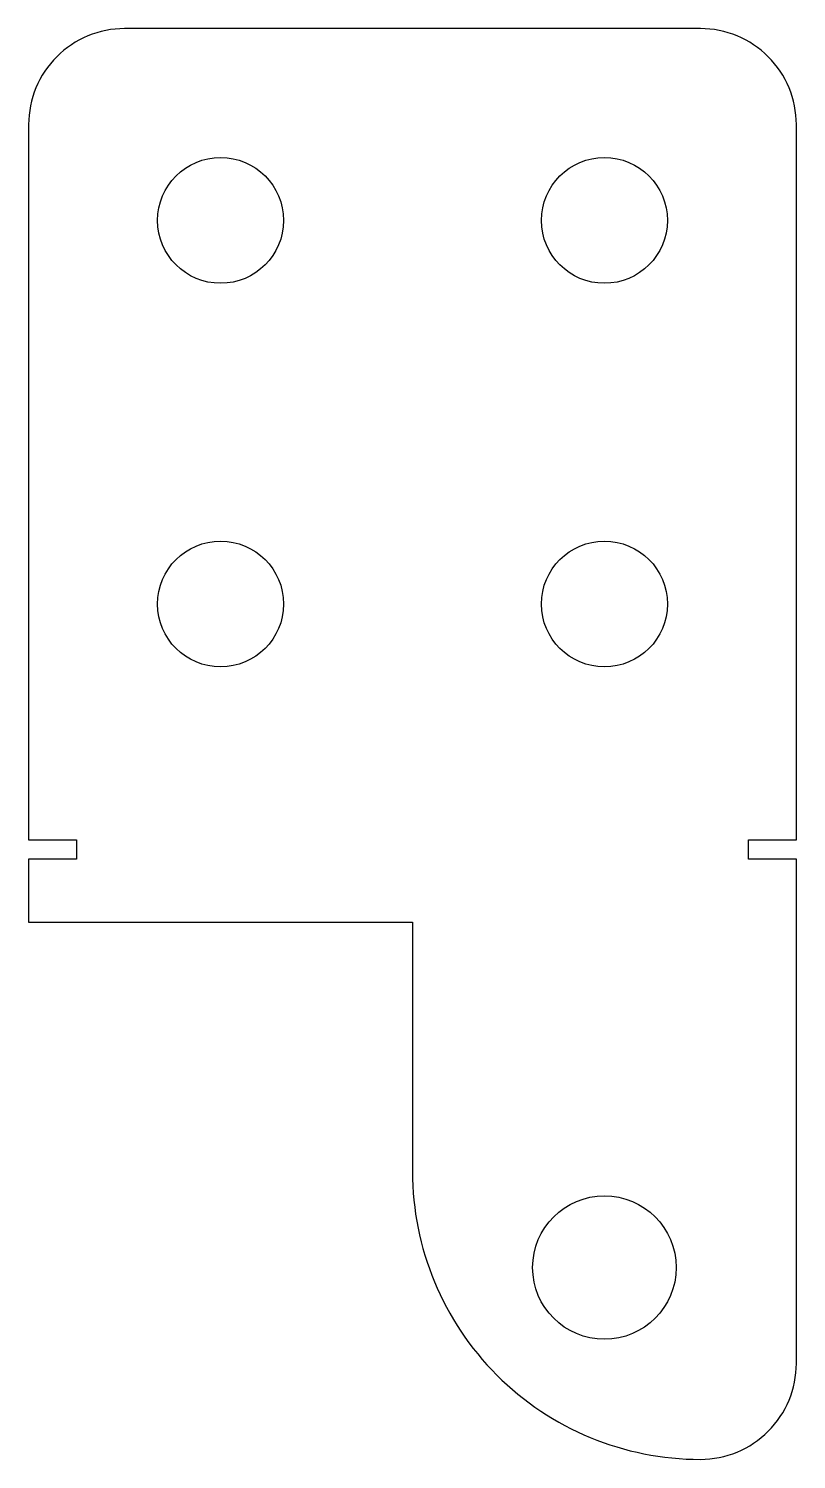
# Model space of a CAD drawing. Header units: inches. Extents: x -0.12 to 0.88, y -1.86 to 0.
import ezdxf

# ---------------------------------------------------------------- set-up
doc = ezdxf.new("R2010")
doc.units = ezdxf.units.IN
doc.header["$MEASUREMENT"] = 0

msp = doc.modelspace()

# ---------------------------------------------------------------- linework, layer by layer
msp.add_lwpolyline([(-0.0625, -1.0825), (-0.125, -1.0825), (-0.125, -1.1649), (0.375, -1.1649), (0.375, -1.4899, 0.414214), (0.75, -1.8649, 0.414214), (0.875, -1.7399), (0.875, -1.0825), (0.8125, -1.0825), (0.8125, -1.0575), (0.875, -1.0575), (0.875, -0.125, 0.414214), (0.75, 0), (0, 0, 0.414214), (-0.125, -0.125), (-0.125, -1.0575), (-0.0625, -1.0575)], format="xyb", close=True)
for centre, radius in [((0.125, -0.25), 0.082), ((0.625, -0.25), 0.082), ((0.125, -0.75), 0.082), ((0.625, -0.75), 0.082), ((0.625, -1.6149), 0.0935)]:
    msp.add_circle(centre, radius)

doc.saveas('drawing.dxf')
